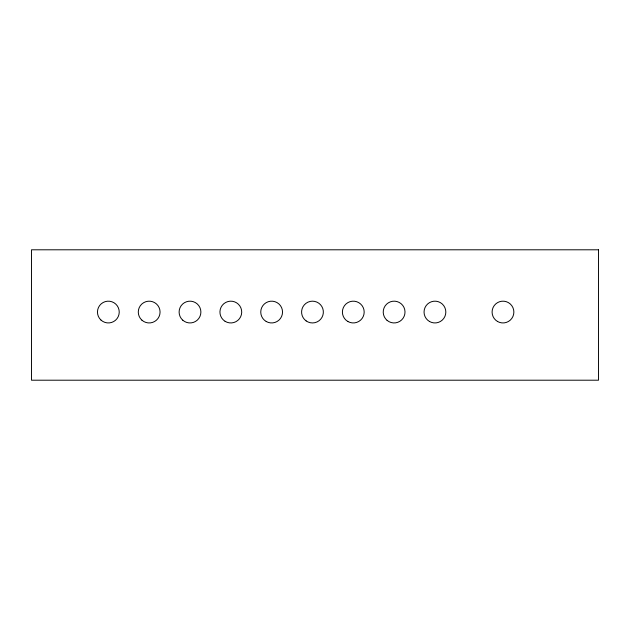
<?xml version="1.0" encoding="UTF-8"?>
<svg xmlns="http://www.w3.org/2000/svg" width="630" height="630" viewBox="0 0 630 630"><rect width="100%" height="100%" fill="white"/><g stroke="black" fill="none" stroke-linecap="round" stroke-linejoin="round"><path stroke-width="0.94" d="M598.5 249.795L31.5 249.795L31.5 380.205L598.5 380.205L598.5 249.795M100.942 320.032A10.883 10.883 0 0 0 118.96 314.488A10.883 10.883 0 0 0 105.155 301.652A10.883 10.883 0 0 0 100.942 320.032M141.907 320.166A10.883 10.883 0 0 0 159.831 314.299A10.883 10.883 0 0 0 145.79 301.715A10.883 10.883 0 0 0 141.907 320.166M182.779 320.205A10.883 10.883 0 0 0 200.663 314.244A10.883 10.883 0 0 0 186.559 301.731A10.883 10.883 0 0 0 182.779 320.205M225.083 321.308A10.883 10.883 0 0 0 241.707 312.409A10.883 10.883 0 0 0 225.69 302.463A10.883 10.883 0 0 0 225.083 321.308M266.207 321.489A10.883 10.883 0 0 0 282.531 312.055A10.883 10.883 0 0 0 266.207 302.628A10.883 10.883 0 0 0 266.207 321.489M306.164 320.93A10.883 10.883 0 0 0 323.308 313.079A10.883 10.883 0 0 0 307.936 302.164A10.883 10.883 0 0 0 306.164 320.93M387.08 320.363A10.883 10.883 0 0 0 404.83 314A10.883 10.883 0 0 0 390.442 301.809A10.883 10.883 0 0 0 387.08 320.363M347.855 321.489A10.883 10.883 0 0 0 364.179 312.055A10.883 10.883 0 0 0 347.855 302.628A10.883 10.883 0 0 0 347.855 321.489M429.502 321.489A10.883 10.883 0 0 0 445.827 312.055A10.883 10.883 0 0 0 429.502 302.628A10.883 10.883 0 0 0 429.502 321.489M497.542 321.489A10.883 10.883 0 0 0 513.867 312.055A10.883 10.883 0 0 0 497.542 302.628A10.883 10.883 0 0 0 497.542 321.489"/></g></svg>
